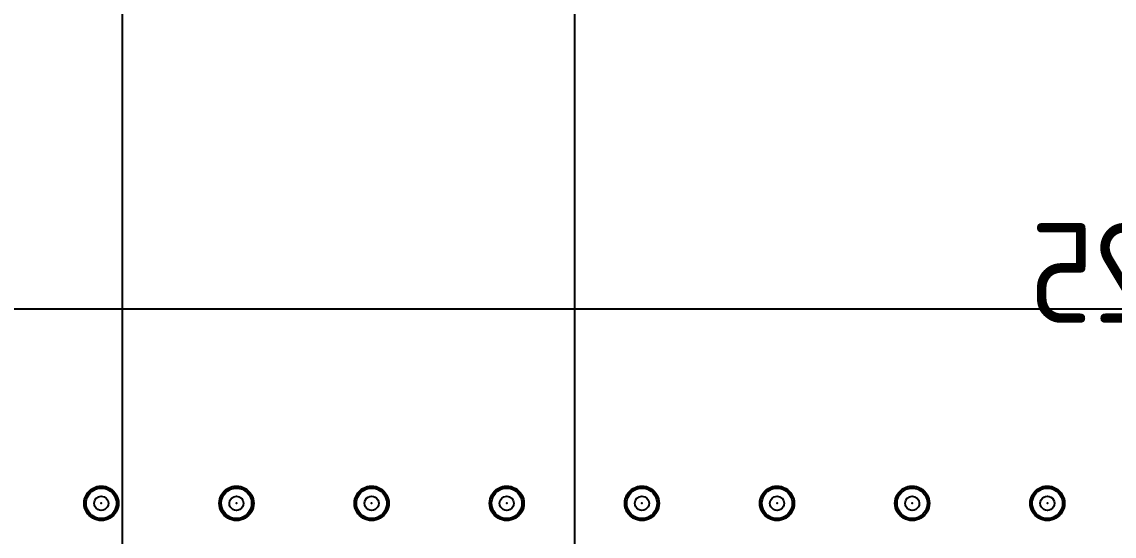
# Model space of a CAD drawing. Header units: millimetres. Extents: x 24815 to 37444, y -10619 to 6020.
# Drawn here: x 35039.53 to 35060.06, y 359.75 to 369.41 of the extents above; entities that cross this region are included whole.
import ezdxf

# ---------------------------------------------------------------- set-up
doc = ezdxf.new("R2010")
doc.units = ezdxf.units.MM
doc.linetypes.add('CENTER', pattern=[50.8, 31.75, -6.35, 6.35, -6.35])
doc.layers.add('case', color=3, linetype='Continuous', lineweight=30)
doc.layers.add('CENTER', color=1, linetype='CENTER')
doc.styles.get("Standard").update_dxf_attribs({"font": 'ISOCP.SHX', "bigfont": 'WHGTXT.SHX'})

# ---------------------------------------------------------------- blocks, each defined once
blk = doc.blocks.new('A$C3CC6408C')
at = {"color": 2, "extrusion": (0, 0, -1)}
for centre, major_axis, start_param, end_param in [((-98.364, -33.05), (-0.229, 0.229), 5.497787, 8.63938), ((-98.364, -33.05), (-0.229, 0.229), 5.497787, 8.63938), ((-98.364, -33.05), (-0.225, 0.225), 5.497787, 8.63938), ((-98.364, -33.05), (-0.225, 0.225), 5.497787, 8.63938), ((-98.364, -33.05), (-0.202, 0.202), 5.497787, 8.63938), ((-98.364, -33.05), (-0.202, 0.202), 5.497787, 8.63938), ((-98.364, -33.05), (-0.202, 0.202), 5.497787, 8.63938), ((-98.364, -33.05), (-0.202, 0.202), 5.497787, 8.63938), ((-98.364, -33.05), (-0.202, 0.202), 5.497787, 8.63938), ((-98.364, -33.05), (-0.202, 0.202), 5.497787, 8.63938), ((-98.364, -33.05), (-0.202, 0.202), 5.497787, 8.63938), ((-98.364, -33.05), (-0.202, 0.202), 5.497787, 8.63938), ((-98.364, -33.05), (-0.202, 0.202), 5.497787, 8.63938), ((-98.364, -33.05), (-0.202, 0.202), 5.497787, 8.63938), ((-98.364, -33.05), (-0.202, 0.202), 5.497787, 8.63938), ((-95.824, -33.05), (-0.229, 0.229), 5.497787, 8.63938), ((-95.824, -33.05), (-0.229, 0.229), 5.497787, 8.63938), ((-95.824, -33.05), (-0.225, 0.225), 5.497787, 8.63938), ((-95.824, -33.05), (-0.225, 0.225), 5.497787, 8.63938), ((-95.824, -33.05), (0.202, 0.202), 3.926991, 7.068583), ((-95.824, -33.05), (0.202, 0.202), 3.926991, 7.068583), ((-95.824, -33.05), (0.202, 0.202), 3.926991, 7.068583), ((-95.824, -33.05), (0.202, 0.202), 3.926991, 7.068583), ((-95.824, -33.05), (0.202, 0.202), 3.926991, 7.068583), ((-95.824, -33.05), (0.202, 0.202), 3.926991, 7.068583), ((-95.824, -33.05), (0.202, 0.202), 3.926991, 7.068583), ((-95.824, -33.05), (0.202, 0.202), 3.926991, 7.068583), ((-95.824, -33.05), (0.202, 0.202), 3.926991, 7.068583), ((-95.824, -33.05), (0.202, 0.202), 3.926991, 7.068583), ((-95.824, -33.05), (0.202, 0.202), 3.926991, 7.068583), ((-93.284, -33.05), (-0.229, 0.229), 5.497787, 8.63938), ((-93.284, -33.05), (-0.229, 0.229), 5.497787, 8.63938), ((-93.284, -33.05), (0.225, 0.225), 3.926991, 7.068583), ((-93.284, -33.05), (0.225, 0.225), 3.926991, 7.068583), ((-93.284, -33.05), (-0.202, 0.202), 5.497787, 8.63938), ((-93.284, -33.05), (-0.202, 0.202), 5.497787, 8.63938), ((-93.284, -33.05), (-0.202, 0.202), 5.497787, 8.63938), ((-93.284, -33.05), (-0.202, 0.202), 5.497787, 8.63938), ((-93.284, -33.05), (-0.202, 0.202), 5.497787, 8.63938), ((-93.284, -33.05), (-0.202, 0.202), 5.497787, 8.63938), ((-93.284, -33.05), (-0.202, 0.202), 5.497787, 8.63938), ((-93.284, -33.05), (-0.202, 0.202), 5.497787, 8.63938), ((-93.284, -33.05), (-0.202, 0.202), 5.497787, 8.63938), ((-93.284, -33.05), (-0.202, 0.202), 5.497787, 8.63938), ((-93.284, -33.05), (-0.202, 0.202), 5.497787, 8.63938), ((-90.744, -33.05), (-0.229, 0.229), 5.497787, 8.63938), ((-90.744, -33.05), (-0.229, 0.229), 5.497787, 8.63938), ((-90.744, -33.05), (0.225, 0.225), 3.926991, 7.068583), ((-90.744, -33.05), (0.225, 0.225), 3.926991, 7.068583), ((-90.744, -33.05), (-0.202, 0.202), 5.497787, 8.63938), ((-90.744, -33.05), (-0.202, 0.202), 5.497787, 8.63938), ((-90.744, -33.05), (-0.202, 0.202), 5.497787, 8.63938), ((-90.744, -33.05), (-0.202, 0.202), 5.497787, 8.63938), ((-90.744, -33.05), (-0.202, 0.202), 5.497787, 8.63938), ((-90.744, -33.05), (-0.202, 0.202), 5.497787, 8.63938), ((-90.744, -33.05), (-0.202, 0.202), 5.497787, 8.63938), ((-90.744, -33.05), (-0.202, 0.202), 5.497787, 8.63938), ((-90.744, -33.05), (-0.202, 0.202), 5.497787, 8.63938), ((-90.744, -33.05), (-0.202, 0.202), 5.497787, 8.63938), ((-90.744, -33.05), (-0.202, 0.202), 5.497787, 8.63938), ((-88.204, -33.05), (-0.229, 0.229), 5.497787, 8.63938), ((-88.204, -33.05), (-0.229, 0.229), 5.497787, 8.63938), ((-88.204, -33.05), (-0.225, 0.225), 5.497787, 8.63938), ((-88.204, -33.05), (-0.225, 0.225), 5.497787, 8.63938), ((-88.204, -33.05), (-0.202, 0.202), 5.497787, 8.63938), ((-88.204, -33.05), (-0.202, 0.202), 5.497787, 8.63938), ((-88.204, -33.05), (-0.202, 0.202), 5.497787, 8.63938), ((-88.204, -33.05), (-0.202, 0.202), 5.497787, 8.63938), ((-88.204, -33.05), (-0.202, 0.202), 5.497787, 8.63938), ((-88.204, -33.05), (-0.202, 0.202), 5.497787, 8.63938), ((-88.204, -33.05), (-0.202, 0.202), 5.497787, 8.63938), ((-88.204, -33.05), (-0.202, 0.202), 5.497787, 8.63938), ((-88.204, -33.05), (-0.202, 0.202), 5.497787, 8.63938), ((-88.204, -33.05), (-0.202, 0.202), 5.497787, 8.63938), ((-88.204, -33.05), (-0.202, 0.202), 5.497787, 8.63938), ((-85.664, -33.05), (-0.229, 0.229), 5.497787, 8.63938), ((-85.664, -33.05), (-0.229, 0.229), 5.497787, 8.63938), ((-85.664, -33.05), (-0.225, 0.225), 5.497787, 8.63938), ((-85.664, -33.05), (-0.225, 0.225), 5.497787, 8.63938), ((-85.664, -33.05), (-0.202, 0.202), 5.497787, 8.63938), ((-85.664, -33.05), (-0.202, 0.202), 5.497787, 8.63938), ((-85.664, -33.05), (-0.202, 0.202), 5.497787, 8.63938), ((-85.664, -33.05), (-0.202, 0.202), 5.497787, 8.63938), ((-85.664, -33.05), (-0.202, 0.202), 5.497787, 8.63938), ((-85.664, -33.05), (-0.202, 0.202), 5.497787, 8.63938), ((-85.664, -33.05), (-0.202, 0.202), 5.497787, 8.63938), ((-85.664, -33.05), (-0.202, 0.202), 5.497787, 8.63938), ((-85.664, -33.05), (-0.202, 0.202), 5.497787, 8.63938), ((-85.664, -33.05), (-0.202, 0.202), 5.497787, 8.63938), ((-85.664, -33.05), (-0.202, 0.202), 5.497787, 8.63938), ((-83.124, -33.05), (-0.229, 0.229), 5.497787, 8.63938), ((-83.124, -33.05), (-0.229, 0.229), 5.497787, 8.63938), ((-83.124, -33.05), (-0.225, 0.225), 5.497787, 8.63938), ((-83.124, -33.05), (-0.225, 0.225), 5.497787, 8.63938), ((-83.124, -33.05), (0.202, 0.202), 3.926991, 7.068583), ((-83.124, -33.05), (0.202, 0.202), 3.926991, 7.068583), ((-83.124, -33.05), (0.202, 0.202), 3.926991, 7.068583), ((-83.124, -33.05), (0.202, 0.202), 3.926991, 7.068583), ((-83.124, -33.05), (0.202, 0.202), 3.926991, 7.068583), ((-83.124, -33.05), (0.202, 0.202), 3.926991, 7.068583), ((-83.124, -33.05), (0.202, 0.202), 3.926991, 7.068583), ((-83.124, -33.05), (0.202, 0.202), 3.926991, 7.068583), ((-83.124, -33.05), (0.202, 0.202), 3.926991, 7.068583), ((-83.124, -33.05), (0.202, 0.202), 3.926991, 7.068583), ((-83.124, -33.05), (0.202, 0.202), 3.926991, 7.068583), ((-80.584, -33.05), (-0.229, 0.229), 5.497787, 8.63938), ((-80.584, -33.05), (-0.229, 0.229), 5.497787, 8.63938), ((-80.584, -33.05), (0.225, 0.225), 3.926991, 7.068583), ((-80.584, -33.05), (0.225, 0.225), 3.926991, 7.068583), ((-80.584, -33.05), (-0.202, 0.202), 5.497787, 8.63938), ((-80.584, -33.05), (-0.202, 0.202), 5.497787, 8.63938), ((-80.584, -33.05), (-0.202, 0.202), 5.497787, 8.63938), ((-80.584, -33.05), (-0.202, 0.202), 5.497787, 8.63938), ((-80.584, -33.05), (-0.202, 0.202), 5.497787, 8.63938), ((-80.584, -33.05), (-0.202, 0.202), 5.497787, 8.63938), ((-80.584, -33.05), (-0.202, 0.202), 5.497787, 8.63938), ((-80.584, -33.05), (-0.202, 0.202), 5.497787, 8.63938), ((-80.584, -33.05), (-0.202, 0.202), 5.497787, 8.63938), ((-80.584, -33.05), (-0.202, 0.202), 5.497787, 8.63938), ((-80.584, -33.05), (-0.202, 0.202), 5.497787, 8.63938), ((-98.364, -33.05), (0.229, 0.229), 0.785398, 3.926991), ((-98.364, -33.05), (0.229, 0.229), 0.785398, 3.926991), ((-98.364, -33.05), (0.225, 0.225), 0.785398, 3.926991), ((-98.364, -33.05), (0.225, 0.225), 0.785398, 3.926991), ((-98.364, -33.05), (0.202, 0.202), 0.785398, 3.926991), ((-98.364, -33.05), (0.202, 0.202), 0.785398, 3.926991), ((-98.364, -33.05), (0.202, 0.202), 0.785398, 3.926991), ((-98.364, -33.05), (0.202, 0.202), 0.785398, 3.926991), ((-98.364, -33.05), (0.202, 0.202), 0.785398, 3.926991), ((-98.364, -33.05), (0.202, 0.202), 0.785398, 3.926991), ((-98.364, -33.05), (0.202, 0.202), 0.785398, 3.926991), ((-98.364, -33.05), (0.202, 0.202), 0.785398, 3.926991), ((-98.364, -33.05), (0.202, 0.202), 0.785398, 3.926991), ((-98.364, -33.05), (0.202, 0.202), 0.785398, 3.926991), ((-98.364, -33.05), (0.202, 0.202), 0.785398, 3.926991), ((-98.364, -33.05), (0.0943, 0.0943), 3.926991, 7.068583), ((-98.364, -33.05), (0.0943, 0.0943), 3.926991, 7.068583), ((-98.364, -33.05), (0.0943, 0.0943), 0.785398, 3.926991), ((-98.364, -33.05), (0.0943, 0.0943), 0.785398, 3.926991), ((-95.824, -33.05), (0.229, 0.229), 0.785398, 3.926991), ((-95.824, -33.05), (0.229, 0.229), 0.785398, 3.926991), ((-95.824, -33.05), (0.225, 0.225), 0.785398, 3.926991), ((-95.824, -33.05), (0.225, 0.225), 0.785398, 3.926991), ((-95.824, -33.05), (0.202, 0.202), 0.785398, 3.926991), ((-95.824, -33.05), (0.202, 0.202), 0.785398, 3.926991), ((-95.824, -33.05), (0.202, 0.202), 0.785398, 3.926991), ((-95.824, -33.05), (0.202, 0.202), 0.785398, 3.926991), ((-95.824, -33.05), (0.202, 0.202), 0.785398, 3.926991), ((-95.824, -33.05), (0.202, 0.202), 0.785398, 3.926991), ((-95.824, -33.05), (0.202, 0.202), 0.785398, 3.926991), ((-95.824, -33.05), (0.202, 0.202), 0.785398, 3.926991), ((-95.824, -33.05), (0.202, 0.202), 0.785398, 3.926991), ((-95.824, -33.05), (0.202, 0.202), 0.785398, 3.926991), ((-95.824, -33.05), (0.202, 0.202), 0.785398, 3.926991), ((-95.824, -33.05), (0.0943, 0.0943), 3.926991, 7.068583), ((-95.824, -33.05), (0.0943, 0.0943), 3.926991, 7.068583), ((-95.824, -33.05), (-0.0943, 0.0943), 2.356194, 5.497787), ((-95.824, -33.05), (-0.0943, 0.0943), 2.356194, 5.497787), ((-93.284, -33.05), (0.229, 0.229), 0.785398, 3.926991), ((-93.284, -33.05), (0.229, 0.229), 0.785398, 3.926991), ((-93.284, -33.05), (0.225, 0.225), 0.785398, 3.926991), ((-93.284, -33.05), (0.225, 0.225), 0.785398, 3.926991), ((-93.284, -33.05), (0.202, 0.202), 0.785398, 3.926991), ((-93.284, -33.05), (0.202, 0.202), 0.785398, 3.926991), ((-93.284, -33.05), (0.202, 0.202), 0.785398, 3.926991), ((-93.284, -33.05), (0.202, 0.202), 0.785398, 3.926991), ((-93.284, -33.05), (0.202, 0.202), 0.785398, 3.926991), ((-93.284, -33.05), (0.202, 0.202), 0.785398, 3.926991), ((-93.284, -33.05), (0.202, 0.202), 0.785398, 3.926991), ((-93.284, -33.05), (0.202, 0.202), 0.785398, 3.926991), ((-93.284, -33.05), (0.202, 0.202), 0.785398, 3.926991), ((-93.284, -33.05), (0.202, 0.202), 0.785398, 3.926991), ((-93.284, -33.05), (0.202, 0.202), 0.785398, 3.926991), ((-93.284, -33.05), (-0.0943, 0.0943), 5.497787, 8.63938), ((-93.284, -33.05), (-0.0943, 0.0943), 5.497787, 8.63938), ((-93.284, -33.05), (0.0943, 0.0943), 0.785398, 3.926991), ((-93.284, -33.05), (0.0943, 0.0943), 0.785398, 3.926991), ((-90.744, -33.05), (0.229, 0.229), 0.785398, 3.926991), ((-90.744, -33.05), (0.229, 0.229), 0.785398, 3.926991), ((-90.744, -33.05), (-0.225, 0.225), 2.356194, 5.497787), ((-90.744, -33.05), (-0.225, 0.225), 2.356194, 5.497787), ((-90.744, -33.05), (-0.202, 0.202), 2.356194, 5.497787), ((-90.744, -33.05), (-0.202, 0.202), 2.356194, 5.497787), ((-90.744, -33.05), (-0.202, 0.202), 2.356194, 5.497787), ((-90.744, -33.05), (-0.202, 0.202), 2.356194, 5.497787), ((-90.744, -33.05), (-0.202, 0.202), 2.356194, 5.497787), ((-90.744, -33.05), (-0.202, 0.202), 2.356194, 5.497787), ((-90.744, -33.05), (-0.202, 0.202), 2.356194, 5.497787), ((-90.744, -33.05), (-0.202, 0.202), 2.356194, 5.497787), ((-90.744, -33.05), (-0.202, 0.202), 2.356194, 5.497787), ((-90.744, -33.05), (-0.202, 0.202), 2.356194, 5.497787), ((-90.744, -33.05), (-0.202, 0.202), 2.356194, 5.497787), ((-90.744, -33.05), (0.0943, 0.0943), 3.926991, 7.068583), ((-90.744, -33.05), (0.0943, 0.0943), 3.926991, 7.068583), ((-90.744, -33.05), (0.0943, 0.0943), 0.785398, 3.926991), ((-90.744, -33.05), (0.0943, 0.0943), 0.785398, 3.926991), ((-88.204, -33.05), (0.229, 0.229), 0.785398, 3.926991), ((-88.204, -33.05), (0.229, 0.229), 0.785398, 3.926991), ((-88.204, -33.05), (-0.225, 0.225), 2.356194, 5.497787), ((-88.204, -33.05), (-0.225, 0.225), 2.356194, 5.497787), ((-88.204, -33.05), (-0.202, 0.202), 2.356194, 5.497787), ((-88.204, -33.05), (-0.202, 0.202), 2.356194, 5.497787), ((-88.204, -33.05), (-0.202, 0.202), 2.356194, 5.497787), ((-88.204, -33.05), (-0.202, 0.202), 2.356194, 5.497787), ((-88.204, -33.05), (-0.202, 0.202), 2.356194, 5.497787), ((-88.204, -33.05), (-0.202, 0.202), 2.356194, 5.497787), ((-88.204, -33.05), (-0.202, 0.202), 2.356194, 5.497787), ((-88.204, -33.05), (-0.202, 0.202), 2.356194, 5.497787), ((-88.204, -33.05), (-0.202, 0.202), 2.356194, 5.497787), ((-88.204, -33.05), (-0.202, 0.202), 2.356194, 5.497787), ((-88.204, -33.05), (-0.202, 0.202), 2.356194, 5.497787), ((-88.204, -33.05), (0.0943, 0.0943), 3.926991, 7.068583), ((-88.204, -33.05), (0.0943, 0.0943), 3.926991, 7.068583), ((-88.204, -33.05), (0.0943, 0.0943), 0.785398, 3.926991), ((-88.204, -33.05), (0.0943, 0.0943), 0.785398, 3.926991), ((-85.664, -33.05), (0.229, 0.229), 0.785398, 3.926991), ((-85.664, -33.05), (0.229, 0.229), 0.785398, 3.926991), ((-85.664, -33.05), (0.225, 0.225), 0.785398, 3.926991), ((-85.664, -33.05), (0.225, 0.225), 0.785398, 3.926991), ((-85.664, -33.05), (0.202, 0.202), 0.785398, 3.926991), ((-85.664, -33.05), (0.202, 0.202), 0.785398, 3.926991), ((-85.664, -33.05), (0.202, 0.202), 0.785398, 3.926991), ((-85.664, -33.05), (0.202, 0.202), 0.785398, 3.926991), ((-85.664, -33.05), (0.202, 0.202), 0.785398, 3.926991), ((-85.664, -33.05), (0.202, 0.202), 0.785398, 3.926991), ((-85.664, -33.05), (0.202, 0.202), 0.785398, 3.926991), ((-85.664, -33.05), (0.202, 0.202), 0.785398, 3.926991), ((-85.664, -33.05), (0.202, 0.202), 0.785398, 3.926991), ((-85.664, -33.05), (0.202, 0.202), 0.785398, 3.926991), ((-85.664, -33.05), (0.202, 0.202), 0.785398, 3.926991), ((-85.664, -33.05), (0.0943, 0.0943), 3.926991, 7.068583), ((-85.664, -33.05), (0.0943, 0.0943), 3.926991, 7.068583), ((-85.664, -33.05), (0.0943, 0.0943), 0.785398, 3.926991), ((-85.664, -33.05), (0.0943, 0.0943), 0.785398, 3.926991), ((-83.124, -33.05), (0.229, 0.229), 0.785398, 3.926991), ((-83.124, -33.05), (0.229, 0.229), 0.785398, 3.926991), ((-83.124, -33.05), (0.225, 0.225), 0.785398, 3.926991), ((-83.124, -33.05), (0.225, 0.225), 0.785398, 3.926991), ((-83.124, -33.05), (0.202, 0.202), 0.785398, 3.926991), ((-83.124, -33.05), (0.202, 0.202), 0.785398, 3.926991), ((-83.124, -33.05), (0.202, 0.202), 0.785398, 3.926991), ((-83.124, -33.05), (0.202, 0.202), 0.785398, 3.926991), ((-83.124, -33.05), (0.202, 0.202), 0.785398, 3.926991), ((-83.124, -33.05), (0.202, 0.202), 0.785398, 3.926991), ((-83.124, -33.05), (0.202, 0.202), 0.785398, 3.926991), ((-83.124, -33.05), (0.202, 0.202), 0.785398, 3.926991), ((-83.124, -33.05), (0.202, 0.202), 0.785398, 3.926991), ((-83.124, -33.05), (0.202, 0.202), 0.785398, 3.926991), ((-83.124, -33.05), (0.202, 0.202), 0.785398, 3.926991), ((-83.124, -33.05), (0.0943, 0.0943), 3.926991, 7.068583), ((-83.124, -33.05), (0.0943, 0.0943), 3.926991, 7.068583), ((-83.124, -33.05), (-0.0943, 0.0943), 2.356194, 5.497787), ((-83.124, -33.05), (-0.0943, 0.0943), 2.356194, 5.497787), ((-80.584, -33.05), (0.229, 0.229), 0.785398, 3.926991), ((-80.584, -33.05), (0.229, 0.229), 0.785398, 3.926991), ((-80.584, -33.05), (0.225, 0.225), 0.785398, 3.926991), ((-80.584, -33.05), (0.225, 0.225), 0.785398, 3.926991), ((-80.584, -33.05), (0.202, 0.202), 0.785398, 3.926991), ((-80.584, -33.05), (0.202, 0.202), 0.785398, 3.926991), ((-80.584, -33.05), (0.202, 0.202), 0.785398, 3.926991), ((-80.584, -33.05), (0.202, 0.202), 0.785398, 3.926991), ((-80.584, -33.05), (0.202, 0.202), 0.785398, 3.926991), ((-80.584, -33.05), (0.202, 0.202), 0.785398, 3.926991), ((-80.584, -33.05), (0.202, 0.202), 0.785398, 3.926991), ((-80.584, -33.05), (0.202, 0.202), 0.785398, 3.926991), ((-80.584, -33.05), (0.202, 0.202), 0.785398, 3.926991), ((-80.584, -33.05), (0.202, 0.202), 0.785398, 3.926991), ((-80.584, -33.05), (0.202, 0.202), 0.785398, 3.926991), ((-80.584, -33.05), (-0.0943, 0.0943), 5.497787, 8.63938), ((-80.584, -33.05), (-0.0943, 0.0943), 5.497787, 8.63938), ((-80.584, -33.05), (0.0943, 0.0943), 0.785398, 3.926991), ((-80.584, -33.05), (0.0943, 0.0943), 0.785398, 3.926991)]:
    blk.add_ellipse(centre, major_axis=major_axis, ratio=1, start_param=start_param, end_param=end_param, dxfattribs=at)
at = {"color": 2}
for p in [(-98.364, -33.05), (-95.824, -33.05), (-93.284, -33.05), (-90.744, -33.05), (-88.204, -33.05), (-85.664, -33.05), (-83.124, -33.05), (-80.584, -33.05)]:
    blk.add_point(p, dxfattribs=at)
at = {"color": 2, "text_generation_flag": 4}
blk.add_text('2008.07.25', height=1.8752, rotation=180, dxfattribs=at).set_placement((-70.504, -29.657))
blk = doc.blocks.new('A$C43293707')
at = {"color": 1}
blk.add_lwpolyline([(-20.5, -10), (209.5, -10), (209.5, 10), (-20.5, 10)], close=True, dxfattribs=at)
blk = doc.blocks.new('A$C2A0E6E33')
for name, p in [('A$C3CC6408C', (311.474, -35.1)), ('A$C43293707', (96, -74.5))]:
    blk.add_blockref(name, p)
blk = doc.blocks.new('A$C27F636C6')
at = {"color": 32}
blk.add_lwpolyline([(-238, 8.5), (9, 8.5), (9, -101.5), (-238, -101.5)], close=True, dxfattribs=at)
blk = doc.blocks.new('A$C4C521A20')
at = {"layer": 'case', "color": 3, "lineweight": -3}
blk.add_line((0, 180), (0, 0), dxfattribs=at)
at = {"layer": 'CENTER', "ltscale": 10}
blk.add_lwpolyline([(-238.5, 101.5), (-8.5, 101.5), (-8.5, 8.5), (-238.5, 8.5)], close=True, dxfattribs=at)
blk = doc.blocks.new('A$C5DC13BC3')
for name, p in [('A$C4C521A20', (-125, -520)), ('A$C27F636C6', (-134, -418.5)), ('A$C2A0E6E33', (-347, -418.5))]:
    blk.add_blockref(name, p)

msp = doc.modelspace()

# ---------------------------------------------------------------- block references
msp.add_blockref('A$C5DC13BC3', (35174.91675, 847.01411))

doc.saveas('drawing.dxf')
